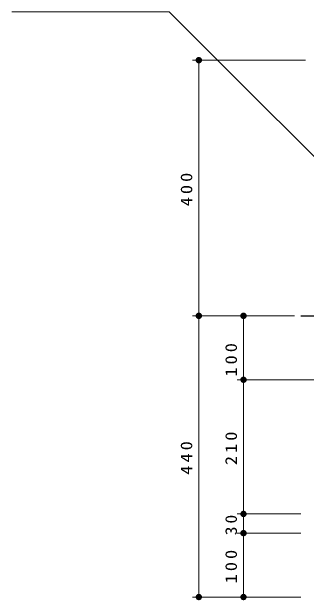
# Model space of a CAD drawing. Units: millimetres on the paper, scale 1:10. Extents: x -365 to 0, y -33 to 257.
# Drawn here: x -190.2 to -144.1, y 77.8 to 169.8 of the extents above; entities that cross this region are included whole.
import ezdxf

# ---------------------------------------------------------------- set-up
doc = ezdxf.new("R2010")
doc.units = ezdxf.units.MM
doc.layers.add('LY_1', color=7, linetype='Continuous', lineweight=25)
doc.styles.add('ＭＳ ゴシック', font='')
doc.styles.get('ＭＳ ゴシック').set_extended_font_data('MS Gothic')

# ---------------------------------------------------------------- blocks, each defined once
blk = doc.blocks.new('filled_dot')
at = {"color": 0, "linetype": 'Continuous', "lineweight": -2, "const_width": 1.25}
blk.add_lwpolyline([(-0.625, 0, 1), (0.625, 0, 1)], format="xyb", close=True, dxfattribs=at)

msp = doc.modelspace()

# ---------------------------------------------------------------- linework, layer by layer
at = {"layer": 'LY_1', "lineweight": 13}
for p, q in [((-144.239, 162.254), (-161.939, 162.254)), ((-160.939, 122.254), (-160.939, 162.254)), ((-145.939, 122.254), (-161.939, 122.254)), ((-160.939, 78.254), (-160.939, 122.254)), ((-153.939, 112.254), (-153.939, 122.254)), ((-137.909, 112.254), (-154.939, 112.254)), ((-153.939, 91.254), (-153.939, 112.254)), ((-144.939, 91.254), (-154.939, 91.254)), ((-153.939, 88.254), (-153.939, 91.254)), ((-144.939, 88.254), (-154.939, 88.254)), ((-153.939, 78.254), (-153.939, 88.254)), ((-144.939, 78.254), (-161.939, 78.254)), ((-144.939, 78.254), (-154.939, 78.254))]:
    msp.add_line(p, q, dxfattribs=at)
at = {"layer": 'LY_1'}
msp.add_line((-144.939, 122.254), (-131.439, 122.254), dxfattribs=at)
at = {"layer": 'LY_1', "lineweight": 13}
msp.add_lwpolyline([(-131.439, 135.759), (-165.588, 169.831), (-190.238, 169.831)], dxfattribs=at)

# ---------------------------------------------------------------- block references
at = {"layer": 'LY_1', "lineweight": 13, "xscale": 0.4, "yscale": 0.4}
for p, rotation in [((-160.939, 162.254), 270), ((-160.939, 122.254), 270), ((-153.939, 122.254), 270), ((-153.939, 112.254), 270), ((-153.939, 112.254), 90), ((-153.939, 91.254), 90), ((-153.939, 91.254), 270), ((-153.939, 88.254), 270), ((-153.939, 88.254), 90), ((-160.939, 78.254), 90), ((-153.939, 78.254), 90)]:
    msp.add_blockref('filled_dot', p, dxfattribs=dict(at, rotation=rotation))

# ---------------------------------------------------------------- texts
at = {"layer": 'LY_1', "char_height": 1.833, "attachment_point": 8, "rotation": 90, "style": 'ＭＳ ゴシック'}
for s, insert in [('\\T1.33;\\W1.15;400', (-161.939, 142.254)), ('\\T1.33;\\W1.15;100', (-154.939, 115.599)), ('\\T1.33;\\W1.15;210', (-154.939, 101.754)), ('\\T1.33;\\W1.15;440', (-161.939, 100.254)), ('\\T1.34;\\W1.1;30', (-154.939, 89.754)), ('\\T1.33;\\W1.15;100', (-154.939, 83.254))]:
    msp.add_mtext(s, dxfattribs=dict(at, insert=insert))

doc.saveas('drawing.dxf')
